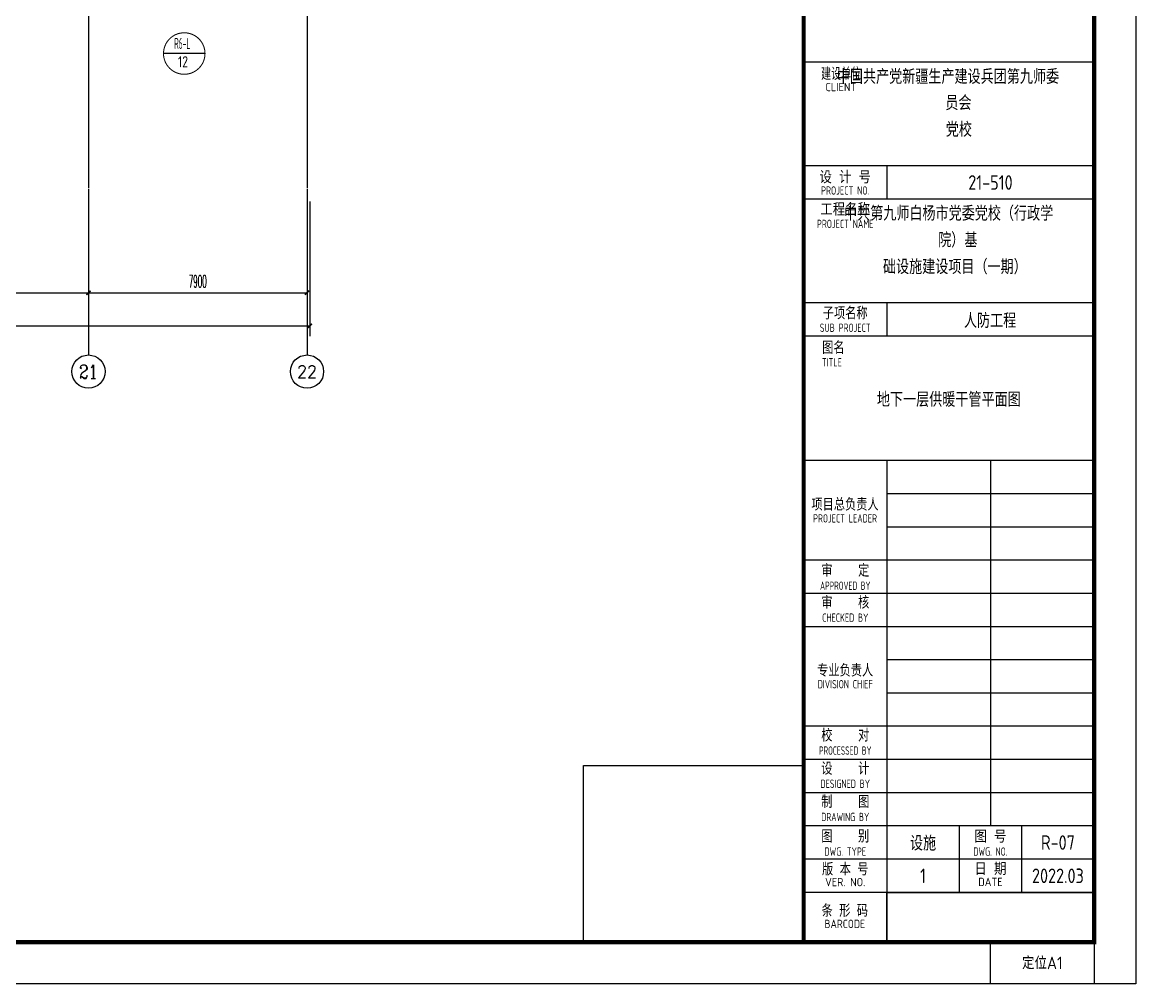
# Model space of a CAD drawing. Extents: x -888467 to -675969, y -675351 to -419232.
# Drawn here: x -739482 to -699242, y -675351 to -640613 of the extents above; entities that cross this region are included whole.
import ezdxf
from ezdxf.enums import TextEntityAlignment as Align

# ---------------------------------------------------------------- set-up
doc = ezdxf.new("R2010")
doc.units = 0
doc.header["$LTSCALE"] = 1000
doc.layers.get('0').update_dxf_attribs({"linetype": 'CONTINUOUS'})
doc.layers.get('Defpoints').update_dxf_attribs({"linetype": 'CONTINUOUS'})
for name, color, linetype in [('3-建筑', 7, 'CONTINUOUS'), ('AXIS_TEXT', 7, 'CONTINUOUS'), ('BTTK', 7, 'CONTINUOUS'), ('DIM_IDEN', 3, 'CONTINUOUS'), ('DOTE', 252, 'CONTINUOUS'), ('PUB_TITLE', 7, 'CONTINUOUS'), ('改过图层标记', 3, 'CONTINUOUS')]:
    doc.layers.add(name, color=color, linetype=linetype)
doc.layers.add('条形码', color=7, linetype='CONTINUOUS', plot=False)
doc.layers.add('验收章', color=7, linetype='CONTINUOUS', plot=False)
doc.styles.add('_TCH_AXIS', font='COMPLEX', dxfattribs={"bigfont": 'GBCBIG'})
doc.styles.add('_TCH_DIM_T3', font='simplex.shx', dxfattribs={"width": 0.423529, "bigfont": 'gbcbig.shx'})
doc.styles.add('COMPLEX', font='COMPLEX')
doc.styles.add('HZ(TK)', font='geniso.shx', dxfattribs={"width": 0.9, "bigfont": 'hztxt.shx'})
doc.styles.get("Standard").update_dxf_attribs({"font": 'GBENOR', "bigfont": 'GBCBIG'})
doc.dimstyles.new('_TCH_ARCH&&150', dxfattribs={"dimtxt": 446.25, "dimasz": 150, "dimexe": 375, "dimexo": 450, "dimgap": 189.375, "dimtad": 1, "dimdec": 0, "dimzin": 0, "dimdsep": 46, "dimtxsty": '_TCH_DIM_T3', "dimblk": 'ARCHTICK', "dimcen": 0.09, "dimclrt": 7, "dimazin": 2, "dimtfac": 1, "dimtdec": 0, "dimtix": 1, "dimtmove": 2, "dimatfit": 3, "dimfxl": 1, "dimtolj": 1, "dimtzin": 0, "dimarcsym": 0})

# ---------------------------------------------------------------- blocks, each defined once
blk = doc.blocks.new('vhtemplate_2019年新竖式图框_A1_1_2', base_point=(-420.5, 0))
at = {"layer": 'BTTK'}
for p, q in [((831, 222), (761, 222)), ((831, 197), (761, 197)), ((781, 197), (781, 189)), ((831, 189), (761, 189)), ((831, 164), (761, 164)), ((781, 164), (781, 156)), ((831, 156), (761, 156)), ((831, 126), (761, 126)), ((781, 126), (781, 10)), ((806, 126), (806, 38)), ((831, 118), (781, 118)), ((831, 110), (781, 110)), ((831, 102), (761, 102)), ((831, 94), (761, 94)), ((831, 86), (761, 86)), ((831, 78), (781, 78)), ((831, 70), (781, 70)), ((831, 62), (761, 62)), ((831, 54), (761, 54)), ((831, 46), (761, 46)), ((831, 38), (761, 38)), ((798.5, 38), (798.5, 22)), ((813.5, 38), (813.5, 22)), ((831, 30), (761, 30)), ((831, 22), (761, 22))]:
    blk.add_line(p, q, dxfattribs=at)
at = {"layer": 'PUB_TITLE', "color": 7}
blk.add_lwpolyline([(-420.5, 594), (841, 594), (841, 0), (-420.5, 0)], close=True, dxfattribs=at)
at = {"layer": 'PUB_TITLE', "const_width": 1}
blk.add_lwpolyline([(-395.5, 10), (831, 10), (831, 584), (-395.5, 584)], close=True, dxfattribs=at)
blk.add_lwpolyline([(761, 10), (761, 584)], dxfattribs=at)
at = {"layer": '条形码'}
blk.add_lwpolyline([(781, 22), (831, 22), (831, 10), (781, 10)], close=True, dxfattribs=at)
at = {"layer": '验收章'}
for points in [[(761, 10), (707.93, 10), (707.93, 52.53), (761, 52.53)], [(806, 10), (831, 10), (831, 0), (806, 0)]]:
    blk.add_lwpolyline(points, close=True, dxfattribs=at)
at = {"layer": 'BTTK', "style": 'HZ(TK)'}
for s, height, width, p in [('建设单位', 3, 0.8, (770.01, 219.17)), ('PROJECT NO.', 2, 0.75, (771, 191.07)), ('PROJECT NAME', 2, 0.65, (771, 183.03)), ('子项名称', 3, 0.9, (771, 161.52)), ('SUB PROJECT', 2, 0.65, (771, 158.01)), ('项目总负责人', 3, 0.9, (770.96, 115.45)), ('PROJECT LEADER', 2, 0.8, (770.96, 112.09)), ('审    定', 3, 0.9, (771.02, 99.52)), ('APPROVED BY', 2, 0.6, (771.02, 95.87)), ('审    核', 3, 0.9, (771.02, 91.83)), ('CHECKED BY', 2, 0.7, (771.02, 88.18)), ('专业负责人', 3, 0.9, (771, 75.48)), ('DIVISION CHIEF', 2, 0.8, (771, 72.15)), ('校    对', 3, 0.9, (771.02, 59.83)), ('PROCESSED BY', 2, 0.6, (771.02, 56.17)), ('设    计', 3, 0.9, (771.02, 51.83)), ('DESIGNED BY', 2, 0.7, (771.02, 48.17)), ('制    图', 3, 0.9, (771.02, 43.83)), ('DRAWING BY', 2, 0.7, (771.02, 40.17)), ('图    别', 3, 0.9, (771.02, 35.5)), ('DWG. TYPE', 2, 0.8, (771.02, 31.84)), ('DWG. NO.', 2, 0.7, (806, 31.84)), ('版 本 号', 3, 0.9, (771.02, 27.57)), ('条 形 码', 3, 0.9, (770.9, 17.6)), ('BARCODE', 2, 0.95, (770.9, 14.42))]:
    blk.add_text(s, height=height, dxfattribs=dict(at, width=width)).set_placement(p, align=Align.MIDDLE_CENTER)
for s, height, p in [('CLIENT', 2, (769.95, 215.99)), ('设 计 号', 3, (771, 194.28)), ('工程名称', 3, (771, 186.52)), ('图 号', 3, (806, 35.46)), ('日 期', 3, (806, 27.67)), ('VER. NO.', 2, (771, 24.48)), ('DATE', 2, (806, 24.52))]:
    blk.add_text(s, height=height, dxfattribs=at).set_placement(p, align=Align.MIDDLE_CENTER)
for s, height, width, p in [('图名', 3, 0.9, (765.46, 153.22)), ('TITLE', 2, 0.8, (765.4, 149.68))]:
    blk.add_text(s, height=height, dxfattribs=dict(at, width=width)).set_placement(p, align=Align.MIDDLE_LEFT)
at = {"layer": 'BTTK', "color": 4, "style": 'HZ(TK)', "width": 0.9}
for tag, p in [('合作单位', (796, 511.5)), ('建设单位', (796, 209.5)), ('工程名称', (796, 176.5)), ('子项名称', (806, 160)), ('图纸名称', (796, 141))]:
    blk.add_attdef(tag, text='', height=3.5, dxfattribs=at).set_placement(p, align=Align.MIDDLE_CENTER)
for tag, p in [('注册证书号', (808.5, 279)), ('注册印章号', (808.5, 271)), ('设计号', (806, 193)), ('图别', (789.75, 34)), ('图号', (822.25, 34)), ('版本号', (789.75, 26)), ('日期', (822.25, 26))]:
    blk.add_attdef(tag, text='', height=3.5, dxfattribs=at).set_placement(p, align=Align.MIDDLE)
at = {"layer": '验收章', "style": 'HZ(TK)'}
blk.add_text('定位A1', height=3, dxfattribs=at).set_placement((818.5, 5), align=Align.MIDDLE_CENTER)
blk = doc.blocks.new('_ArchTick')
at = {"color": 0, "linetype": 'ByBlock', "const_width": 0.4}
blk.add_lwpolyline([(-0.5, -0.5), (0.5, 0.5)], dxfattribs=at)
blk = doc.blocks.new('*D160')
at = {"layer": '3-建筑', "color": 0, "lineweight": -2, "transparency": 16777216}
for p, q in [((-744390, -647085), (-744390, -650760)), ((-737090, -647085), (-737090, -650760)), ((-744390, -650385), (-737090, -650385))]:
    blk.add_line(p, q, dxfattribs=at)
at = {"layer": 'Defpoints', "color": 0, "transparency": 16777216}
for p in [(-744390, -646635), (-737090, -646635), (-737090, -650385)]:
    blk.add_point(p, dxfattribs=at)
at = {"layer": '3-建筑', "color": 0, "lineweight": -2, "transparency": 16777216, "xscale": 150, "yscale": 150, "zscale": 150, "rotation": 180}
blk.add_blockref('_ArchTick', (-744390, -650385), dxfattribs=at)
at = {"layer": '3-建筑', "color": 0, "lineweight": -2, "transparency": 16777216, "xscale": 150, "yscale": 150, "zscale": 150}
blk.add_blockref('_ArchTick', (-737090, -650385), dxfattribs=at)
at = {"layer": '3-建筑', "color": 7, "transparency": 16777216, "insert": (-740740, -649972), "char_height": 446.2, "attachment_point": 5, "style": '_TCH_DIM_T3'}
blk.add_mtext('\\A1;7300', dxfattribs=at)
blk = doc.blocks.new('*D161')
at = {"layer": '3-建筑', "color": 0, "lineweight": -2, "transparency": 16777216}
for p, q in [((-737090, -647085), (-737090, -650760)), ((-729190, -647085), (-729190, -650760)), ((-737090, -650385), (-729190, -650385))]:
    blk.add_line(p, q, dxfattribs=at)
at = {"layer": 'Defpoints', "color": 0, "transparency": 16777216}
for p in [(-737090, -646635), (-729190, -646635), (-729190, -650385)]:
    blk.add_point(p, dxfattribs=at)
at = {"layer": '3-建筑', "color": 0, "lineweight": -2, "transparency": 16777216, "xscale": 150, "yscale": 150, "zscale": 150, "rotation": 180}
blk.add_blockref('_ArchTick', (-737090, -650385), dxfattribs=at)
at = {"layer": '3-建筑', "color": 0, "lineweight": -2, "transparency": 16777216, "xscale": 150, "yscale": 150, "zscale": 150}
blk.add_blockref('_ArchTick', (-729190, -650385), dxfattribs=at)
at = {"layer": '3-建筑', "color": 7, "transparency": 16777216, "insert": (-733140, -649972), "char_height": 446.2, "attachment_point": 5, "style": '_TCH_DIM_T3'}
blk.add_mtext('\\A1;7900', dxfattribs=at)
blk = doc.blocks.new('_AXISO')
blk.add_circle((0, 0), 0.5)
at = {"layer": 'AXIS_TEXT', "style": 'COMPLEX', "width": 1.041667}
blk.add_attdef('A', text='', height=0.56, dxfattribs=at).set_placement((-0.25, -0.28), (0.25, -0.28), align=Align.FIT)
blk = doc.blocks.new('*D162')
at = {"layer": '3-建筑', "color": 0, "lineweight": -2, "transparency": 16777216}
for p, q in [((-868090, -647085), (-868090, -651960)), ((-729090, -647085), (-729090, -651960)), ((-868090, -651585), (-729090, -651585))]:
    blk.add_line(p, q, dxfattribs=at)
at = {"layer": 'Defpoints', "color": 0, "transparency": 16777216}
for p in [(-868090, -646635), (-729090, -646635), (-729090, -651585)]:
    blk.add_point(p, dxfattribs=at)
at = {"layer": '3-建筑', "color": 0, "lineweight": -2, "transparency": 16777216, "xscale": 150, "yscale": 150, "zscale": 150, "rotation": 180}
blk.add_blockref('_ArchTick', (-868090, -651585), dxfattribs=at)
at = {"layer": '3-建筑', "color": 0, "lineweight": -2, "transparency": 16777216, "xscale": 150, "yscale": 150, "zscale": 150}
blk.add_blockref('_ArchTick', (-729090, -651585), dxfattribs=at)
at = {"layer": '3-建筑', "color": 7, "transparency": 16777216, "insert": (-798590, -651172), "char_height": 446.2, "attachment_point": 5, "style": '_TCH_DIM_T3'}
blk.add_mtext('\\A1;139000', dxfattribs=at)

msp = doc.modelspace()

# ---------------------------------------------------------------- linework, layer by layer
at = {"layer": '3-建筑'}
for p, q in [((-737090.4, -646634.5), (-737090.4, -652634.5)), ((-729190.4, -646634.5), (-729190.4, -652634.5))]:
    msp.add_line(p, q, dxfattribs=at)
at = {"layer": 'DIM_IDEN', "color": 7}
msp.add_line((-732878.2, -641742.2), (-734378.2, -641742.2), dxfattribs=at)
at = {"layer": 'DIM_IDEN', "color": 7, "const_width": 37.5}
msp.add_lwpolyline([(-732878.2, -641742.2, 1), (-734378.2, -641742.2, 1)], format="xyb", close=True, dxfattribs=at)
at = {"layer": 'DOTE', "color": 251}
for p, q in [((-737090.4, -598065.9), (-737090.4, -646591)), ((-729190.4, -598065.9), (-729190.4, -646591))]:
    msp.add_line(p, q, dxfattribs=at)

# ---------------------------------------------------------------- block references
at = {"layer": '3-建筑'}
ref = msp.add_blockref('_AXISO', (-737090.4, -653234.5), dxfattribs=dict(at, xscale=1200, yscale=1200, zscale=1200))
ref.add_attrib('A', '21', dxfattribs={"layer": 'AXIS_TEXT', "height": 492.67, "style": '_TCH_AXIS'}).set_placement((-737430.6, -653480.8), (-736750.2, -653480.8), align=Align.FIT)
ref = msp.add_blockref('_AXISO', (-729190.4, -653234.5), dxfattribs=dict(at, xscale=1200, yscale=1200, zscale=1200))
ref.add_attrib('A', '22', dxfattribs={"layer": 'AXIS_TEXT', "height": 441.41, "style": '_TCH_AXIS'}).set_placement((-729547.7, -653455.2), (-728833.1, -653455.2), align=Align.FIT)
at = {"layer": '改过图层标记'}
ref = msp.add_blockref('vhtemplate_2019年新竖式图框_A1_1_2', (-888467, -675351.2), dxfattribs=dict(at, xscale=150, yscale=150, zscale=150))
ref.add_attrib('建设单位_001', '中国共产党新疆生产建设兵团第九师委', (-710044, -642842.1), dxfattribs={"layer": 'BTTK', "color": 4, "height": 525, "style": 'HZ(TK)', "width": 0.9})
ref.add_attrib('工程名称_001', '中共第九师白杨市党委党校（行政学', (-709783.5, -647782.4), dxfattribs={"layer": 'BTTK', "color": 4, "height": 525, "style": 'HZ(TK)', "width": 0.9})
ref.add_attrib('子项名称_001', '人防工程', (-705449.6, -651657.4), dxfattribs={"layer": 'BTTK', "color": 4, "height": 525, "style": 'HZ(TK)', "width": 0.9})
ref.add_attrib('图纸名称_001', '地下一层供暖干管平面图', (-708595.3, -654507.4), dxfattribs={"layer": 'BTTK', "color": 4, "height": 525, "style": 'HZ(TK)', "width": 0.9})
ref.add_attrib('设计号', '21-510', dxfattribs={"layer": 'BTTK', "color": 4, "height": 525, "style": 'HZ(TK)', "width": 0.9}).set_placement((-704492, -646401.2), align=Align.MIDDLE)
ref.add_attrib('图别', '设施', dxfattribs={"layer": 'BTTK', "color": 4, "height": 525, "style": 'HZ(TK)', "width": 0.9}).set_placement((-706929.5, -670251.2), align=Align.MIDDLE)
ref.add_attrib('图号', 'R-07', dxfattribs={"layer": 'BTTK', "color": 4, "height": 525, "style": 'HZ(TK)', "width": 0.9}).set_placement((-702054.5, -670251.2), align=Align.MIDDLE)
ref.add_attrib('版本号', '1', dxfattribs={"layer": 'BTTK', "color": 4, "height": 525, "style": 'HZ(TK)', "width": 0.9}).set_placement((-706929.5, -671451.2), align=Align.MIDDLE)
ref.add_attrib('日期', '2022.03', dxfattribs={"layer": 'BTTK', "color": 4, "height": 525, "style": 'HZ(TK)', "width": 0.9}).set_placement((-702054.5, -671451.2), align=Align.MIDDLE)
ref.add_attrib('建设单位_002', '员会', (-706121.8, -643790), dxfattribs={"layer": 'BTTK', "color": 4, "height": 525, "style": 'HZ(TK)', "width": 0.9})
ref.add_attrib('建设单位_003', '党校', (-706106.5, -644752.5), dxfattribs={"layer": 'BTTK', "color": 4, "height": 525, "style": 'HZ(TK)', "width": 0.9})
ref.add_attrib('工程名称_002', '院）基', (-706382, -648744.9), dxfattribs={"layer": 'BTTK', "color": 4, "height": 525, "style": 'HZ(TK)', "width": 0.9})
ref.add_attrib('工程名称_003', '础设施建设项目（一期）', (-708376.6, -649712.3), dxfattribs={"layer": 'BTTK', "color": 4, "height": 525, "style": 'HZ(TK)', "width": 0.9})

# ---------------------------------------------------------------- texts
at = {"layer": 'DIM_IDEN', "color": 7}
for s, width, p, p2 in [('R6-L', 0.634095, (-733991.5, -641576.3), (-733410.2, -641576.3)), ('12', 0.987216, (-733856.5, -642239.5), (-733491.2, -642239.5))]:
    msp.add_text(s, height=400, dxfattribs=dict(at, width=width)).set_placement(p, p2, align=Align.FIT)

# ---------------------------------------------------------------- dimensions: what is measured, and where the dimension line sits
at = {"layer": '3-建筑'}
for p1, p2, distance, picture, middle in [((-868090.4, -646634.5), (-729090.4, -646634.5), -4950, '*D162', (-798590.4, -651172)), ((-744390.4, -646634.5), (-737090.4, -646634.5), -3750, '*D160', (-740740.4, -649972)), ((-737090.4, -646634.5), (-729190.4, -646634.5), -3750, '*D161', (-733140.4, -649972))]:
    dim = msp.add_aligned_dim(p1=p1, p2=p2, distance=distance, dimstyle='_TCH_ARCH&&150', dxfattribs=at)
    dim.commit()
    dim.dimension.update_dxf_attribs({"geometry": picture, "text_midpoint": middle})

doc.saveas('drawing.dxf')
